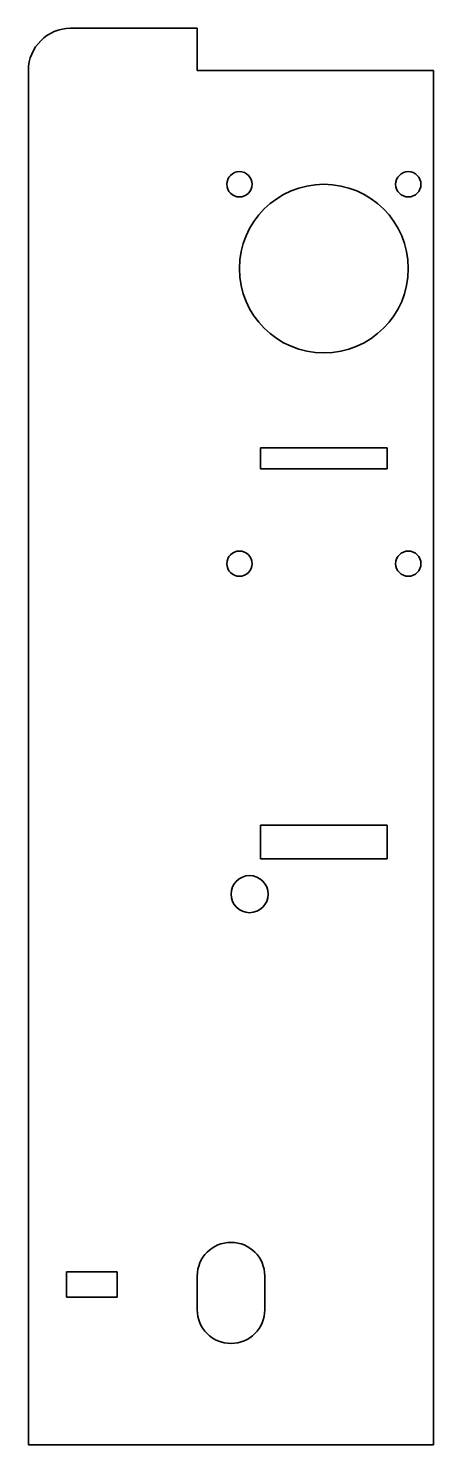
# Model space of a CAD drawing. Extents: x 570 to 618, y 336 to 504.
import ezdxf

# ---------------------------------------------------------------- set-up
doc = ezdxf.new("R2010")
doc.units = 0

msp = doc.modelspace()

# ---------------------------------------------------------------- linework, layer by layer
at = {"color": 7, "lineweight": 35, "ltscale": 0.375}
for p, q in [((575.5, 504.5), (590.5, 504.5)), ((598, 454.75), (613, 454.75)), ((613, 452.25), (598, 452.25)), ((598, 410), (613, 410)), ((613, 406), (598, 406))]:
    msp.add_line(p, q, dxfattribs=at)
at = {"color": 7, "lineweight": 35, "ltscale": 0.125}
msp.add_line((590.5, 499.5), (590.5, 504.5), dxfattribs=at)
at = {"color": 7, "lineweight": 35}
for p, q in [((570.5, 336.5), (570.5, 499.5)), ((618.5, 499.5), (590.5, 499.5)), ((618.5, 499.5), (618.5, 336.5)), ((618.5, 336.5), (570.5, 336.5))]:
    msp.add_line(p, q, dxfattribs=at)
at = {"color": 7, "lineweight": 35, "ltscale": 0.0625}
for p, q in [((598, 452.25), (598, 454.75)), ((613, 454.75), (613, 452.25))]:
    msp.add_line(p, q, dxfattribs=at)
at = {"color": 7, "lineweight": 35, "ltscale": 0.1}
for p, q in [((598, 406), (598, 410)), ((613, 410), (613, 406)), ((590.5, 352.5), (590.5, 356.5)), ((598.5, 356.5), (598.5, 352.5))]:
    msp.add_line(p, q, dxfattribs=at)
at = {"color": 7, "lineweight": 35, "ltscale": 0.075}
for p, q in [((575, 354), (575, 357)), ((581, 357), (581, 354))]:
    msp.add_line(p, q, dxfattribs=at)
at = {"color": 7, "lineweight": 35, "ltscale": 0.15}
for p, q in [((575, 357), (581, 357)), ((581, 354), (575, 354))]:
    msp.add_line(p, q, dxfattribs=at)
at = {"color": 7, "lineweight": 35}
for centre, radius in [((595.5, 486), 1.5), ((615.5, 486), 1.5), ((605.5, 476), 10), ((595.5, 441), 1.5), ((615.5, 441), 1.5), ((596.7, 401.8), 2.2)]:
    msp.add_circle(centre, radius, dxfattribs=at)
for centre, radius, start, end in [((575.5, 499.5), 5, 90, 180), ((594.5, 356.5), 4, 0, 180), ((594.5, 352.5), 4, 180, 360)]:
    msp.add_arc(centre, radius, start, end, dxfattribs=at)

doc.saveas('drawing.dxf')
